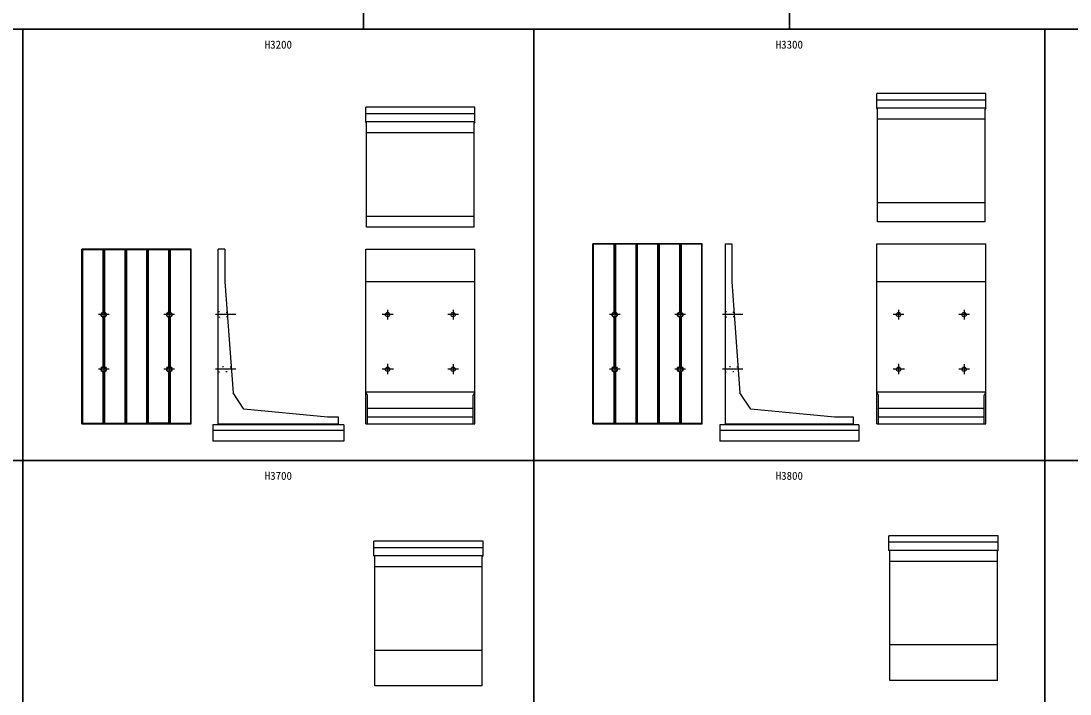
# Model space of a CAD drawing. Units: millimetres, scale not verified. Extents: x -67200 to 67200, y -23760 to 23760.
# Drawn here: x -40210 to -20994, y -13575 to -1245 of the extents above; entities that cross this region are included whole.
import ezdxf
from ezdxf.enums import TextEntityAlignment as Align

# ---------------------------------------------------------------- set-up
doc = ezdxf.new("R2010")
doc.units = ezdxf.units.MM
doc.header["$LTSCALE"] = 80
doc.linetypes.add('CHAIN1', pattern=[8, 5, -1, 1, -1])
doc.linetypes.add('DOTTED', pattern=[1.75, 0.25, -1.5])
for name, color, linetype, lineweight in [('0-0_CENTER', 7, 'CHAIN1', 25), ('0-4_HYO', 3, 'Continuous', 25), ('0-6_OUTLINE', 1, 'Continuous', 25), ('0-7_OUTLINE2', 4, 'DOTTED', 25), ('0-8_TXT', 7, 'Continuous', 25)]:
    doc.layers.add(name, color=color, linetype=linetype, lineweight=lineweight)
doc.styles.add('ＭＳ ゴシック', font='')
doc.styles.get('ＭＳ ゴシック').set_extended_font_data('MS Gothic')

msp = doc.modelspace()

# ---------------------------------------------------------------- linework, layer by layer
at = {"layer": '0-0_CENTER'}
for p, q in [((-38595.31, -6624.87), (-38792.75, -6624.87)), ((-38695.07, -6540.84), (-38695.07, -6713.34)), ((-37395.31, -6624.87), (-37592.75, -6624.87)), ((-37495.07, -6540.84), (-37495.07, -6713.34)), ((-36274.96, -6624.87), (-36644.15, -6624.87)), ((-33395.27, -6624.87), (-33593.51, -6624.87)), ((-33495.07, -6534.66), (-33495.07, -6712.35)), ((-32195.27, -6624.87), (-32393.51, -6624.87)), ((-32295.07, -6534.66), (-32295.07, -6712.35)), ((-29235.31, -6624.87), (-29432.75, -6624.87)), ((-29335.07, -6540.84), (-29335.07, -6713.34)), ((-28035.31, -6624.87), (-28232.75, -6624.87)), ((-28135.07, -6540.84), (-28135.07, -6713.34)), ((-26989.96, -6624.87), (-27359.15, -6624.87)), ((-24035.27, -6624.87), (-24233.51, -6624.87)), ((-24135.07, -6534.66), (-24135.07, -6712.35)), ((-22835.27, -6624.87), (-23033.51, -6624.87)), ((-22935.07, -6534.66), (-22935.07, -6712.35)), ((-38595.31, -7624.87), (-38792.75, -7624.87)), ((-38695.07, -7533.56), (-38695.07, -7727.89)), ((-37395.31, -7624.87), (-37592.75, -7624.87)), ((-37495.07, -7540.84), (-37495.07, -7713.34)), ((-36274.96, -7624.87), (-36644.15, -7624.87)), ((-33387.95, -7624.87), (-33596.47, -7624.87)), ((-33495.07, -7525.85), (-33495.07, -7712.35)), ((-32195.47, -7624.87), (-32393.71, -7624.87)), ((-32295.27, -7534.66), (-32295.27, -7712.35)), ((-29235.31, -7624.87), (-29432.75, -7624.87)), ((-29335.07, -7533.56), (-29335.07, -7727.89)), ((-28035.31, -7624.87), (-28232.75, -7624.87)), ((-28135.07, -7540.84), (-28135.07, -7713.34)), ((-26989.96, -7624.87), (-27359.15, -7624.87)), ((-24027.95, -7624.87), (-24236.47, -7624.87)), ((-24135.07, -7525.85), (-24135.07, -7712.35)), ((-22835.47, -7624.87), (-23033.71, -7624.87)), ((-22935.27, -7534.66), (-22935.27, -7712.35))]:
    msp.add_line(p, q, dxfattribs=at)
at = {"layer": '0-4_HYO'}
for points in [[(-41735.07, -1394.87), (-33935.07, -1394.87), (-33935.07, 5305.13), (-41735.07, 5305.13)], [(-33935.07, -1394.87), (-26135.07, -1394.87), (-26135.07, 5305.13), (-33935.07, 5305.13)], [(-26135.07, -1394.87), (-18335.07, -1394.87), (-18335.07, 5305.13), (-26135.07, 5305.13)], [(-49535.07, -9294.87), (-40175.07, -9294.87), (-40175.07, -1394.87), (-49535.07, -1394.87)], [(-40175.07, -9294.87), (-30815.07, -9294.87), (-30815.07, -1394.87), (-40175.07, -1394.87)], [(-30815.07, -9294.87), (-21455.07, -9294.87), (-21455.07, -1394.87), (-30815.07, -1394.87)], [(-21455.07, -9294.87), (-12095.07, -9294.87), (-12095.07, -1394.87), (-21455.07, -1394.87)], [(-49535.07, -18194.87), (-40175.07, -18194.87), (-40175.07, -9294.87), (-49535.07, -9294.87)], [(-40175.07, -18194.87), (-30815.07, -18194.87), (-30815.07, -9294.87), (-40175.07, -9294.87)], [(-30815.07, -18194.87), (-21455.07, -18194.87), (-21455.07, -9294.87), (-30815.07, -9294.87)], [(-21455.07, -18194.87), (-12095.07, -18194.87), (-12095.07, -9294.87), (-21455.07, -9294.87)]]:
    msp.add_lwpolyline(points, close=True, dxfattribs=at)
at = {"layer": '0-6_OUTLINE'}
for p, q in [((-22535.07, -2574.87), (-24535.07, -2574.87)), ((-22535.07, -2844.87), (-22535.07, -2574.87)), ((-31895.07, -2824.87), (-33895.07, -2824.87)), ((-31895.07, -3094.87), (-31895.07, -2824.87)), ((-22535.07, -2694.87), (-24535.07, -2694.87)), ((-22535.07, -2844.87), (-24535.07, -2844.87)), ((-22535.07, -2844.87), (-22550.07, -2859.87)), ((-22550.07, -4924.87), (-22550.07, -2859.87)), ((-31895.07, -2944.87), (-33895.07, -2944.87)), ((-22550.07, -3044.87), (-24520.07, -3044.87)), ((-31895.07, -3094.87), (-33895.07, -3094.87)), ((-31895.07, -3094.87), (-31910.07, -3109.87)), ((-31910.07, -5024.87), (-31910.07, -3109.87)), ((-31910.07, -3294.87), (-33880.07, -3294.87)), ((-22550.07, -4574.87), (-24520.07, -4574.87)), ((-31910.07, -4824.87), (-33880.07, -4824.87)), ((-22550.07, -4924.87), (-24520.07, -4924.87)), ((-31910.07, -5024.87), (-33880.07, -5024.87)), ((-29735.07, -8624.87), (-29735.07, -5324.87)), ((-27735.07, -5324.87), (-29735.07, -5324.87)), ((-29726.07, -5324.87), (-29726.07, -8609.87)), ((-29350.07, -5334.87), (-29726.07, -5334.87)), ((-29345.07, -5324.87), (-29350.07, -5334.87)), ((-29350.07, -5334.87), (-29350.07, -6577.17)), ((-29345.07, -5324.87), (-29345.07, -6575.88)), ((-29320.07, -5334.87), (-29325.07, -5324.87)), ((-29325.07, -5324.87), (-29325.07, -6575.88)), ((-29320.07, -5334.87), (-29320.07, -6577.17)), ((-28950.07, -5334.87), (-29320.07, -5334.87)), ((-28945.07, -5324.87), (-28950.07, -5334.87)), ((-28950.07, -5334.87), (-28950.07, -8609.87)), ((-28945.07, -5324.87), (-28945.07, -8624.87)), ((-28920.07, -5334.87), (-28925.07, -5324.87)), ((-28925.07, -5324.87), (-28925.07, -8624.87)), ((-28920.07, -5334.87), (-28920.07, -8609.87)), ((-28550.07, -5334.87), (-28920.07, -5334.87)), ((-28545.07, -5324.87), (-28550.07, -5334.87)), ((-28550.07, -5334.87), (-28550.07, -8609.87)), ((-28545.07, -5324.87), (-28545.07, -8624.87)), ((-28520.07, -5334.87), (-28525.07, -5324.87)), ((-28525.07, -5324.87), (-28525.07, -8624.87)), ((-28520.07, -5334.87), (-28520.07, -8609.87)), ((-28150.07, -5334.87), (-28520.07, -5334.87)), ((-28145.07, -5324.87), (-28150.07, -5334.87)), ((-28150.07, -5334.87), (-28150.07, -6577.17)), ((-28145.07, -5324.87), (-28145.07, -6575.88)), ((-28120.07, -5334.87), (-28125.07, -5324.87)), ((-28125.07, -5324.87), (-28125.07, -6575.88)), ((-28120.07, -5334.87), (-28120.07, -6577.17)), ((-27744.07, -5334.87), (-28120.07, -5334.87)), ((-27744.07, -5324.87), (-27744.07, -8609.87)), ((-27735.07, -8624.87), (-27735.07, -5324.87)), ((-27310.07, -5324.87), (-27310.07, -8644.87)), ((-27310.07, -5324.87), (-27190.07, -5324.87)), ((-27190.07, -5324.87), (-27190.07, -6024.87)), ((-24535.07, -5324.87), (-22535.07, -5324.87)), ((-24535.07, -8624.87), (-24535.07, -5324.87)), ((-22535.07, -8624.87), (-22535.07, -5324.87)), ((-37095.07, -5424.87), (-39095.07, -5424.87)), ((-39095.07, -8624.87), (-39095.07, -5424.87)), ((-39086.07, -5424.87), (-39086.07, -8609.87)), ((-38710.07, -5434.87), (-39086.07, -5434.87)), ((-38705.07, -5424.87), (-38705.07, -6575.88)), ((-38685.07, -5424.87), (-38685.07, -6575.88)), ((-38680.07, -5434.87), (-38685.07, -5424.87)), ((-38305.07, -5424.87), (-38305.07, -8624.87)), ((-38285.07, -5424.87), (-38285.07, -8624.87)), ((-38280.07, -5434.87), (-38285.07, -5424.87)), ((-37905.07, -5424.87), (-37905.07, -8624.87)), ((-37885.07, -5424.87), (-37885.07, -8624.87)), ((-37880.07, -5434.87), (-37885.07, -5424.87)), ((-37505.07, -5424.87), (-37505.07, -6575.88)), ((-37485.07, -5424.87), (-37485.07, -6575.88)), ((-37480.07, -5434.87), (-37485.07, -5424.87)), ((-37480.07, -5434.87), (-37480.07, -6577.17)), ((-37104.07, -5434.87), (-37480.07, -5434.87)), ((-37104.07, -5424.87), (-37104.07, -8609.87)), ((-37095.07, -8624.87), (-37095.07, -5424.87)), ((-36475.07, -5424.87), (-36595.07, -5424.87)), ((-36595.07, -8644.87), (-36595.07, -5424.87)), ((-36475.07, -5424.87), (-36475.07, -6024.87)), ((-33895.07, -5424.87), (-31895.07, -5424.87)), ((-33895.07, -8624.87), (-33895.07, -5424.87)), ((-31895.07, -8624.87), (-31895.07, -5424.87)), ((-36475.07, -6024.87), (-36325.07, -8054.87)), ((-31895.07, -6024.87), (-33895.07, -6024.87)), ((-27190.07, -6024.87), (-27040.07, -8054.87)), ((-22535.07, -6024.87), (-24535.07, -6024.87)), ((-38710.07, -6672.57), (-38710.07, -7577.17)), ((-38705.07, -6673.86), (-38705.07, -7575.88)), ((-38685.07, -6673.86), (-38685.07, -7575.88)), ((-38680.07, -6672.57), (-38680.07, -7577.17)), ((-37510.07, -6672.57), (-37510.07, -7577.17)), ((-37505.07, -6673.86), (-37505.07, -7575.88)), ((-37485.07, -6673.86), (-37485.07, -7575.88)), ((-37480.07, -6672.57), (-37480.07, -7577.17)), ((-29350.07, -6672.57), (-29350.07, -7577.17)), ((-29345.07, -6673.86), (-29345.07, -7575.88)), ((-29325.07, -6673.86), (-29325.07, -7575.88)), ((-29320.07, -6672.57), (-29320.07, -7577.17)), ((-28150.07, -6672.57), (-28150.07, -7577.17)), ((-28145.07, -6673.86), (-28145.07, -7575.88)), ((-28125.07, -6673.86), (-28125.07, -7575.88)), ((-28120.07, -6672.57), (-28120.07, -7577.17)), ((-38710.07, -7672.57), (-38710.07, -8609.87)), ((-38705.07, -7673.86), (-38705.07, -8624.87)), ((-38685.07, -7673.86), (-38685.07, -8624.87)), ((-38680.07, -7672.57), (-38680.07, -8609.87)), ((-37510.07, -7672.57), (-37510.07, -8609.87)), ((-37505.07, -7673.86), (-37505.07, -8624.87)), ((-37485.07, -7673.86), (-37485.07, -8624.87)), ((-37480.07, -7672.57), (-37480.07, -8609.87)), ((-29350.07, -7672.57), (-29350.07, -8609.87)), ((-29345.07, -7673.86), (-29345.07, -8624.87)), ((-29325.07, -7673.86), (-29325.07, -8624.87)), ((-29320.07, -7672.57), (-29320.07, -8609.87)), ((-28150.07, -7672.57), (-28150.07, -8609.87)), ((-28145.07, -7673.86), (-28145.07, -8624.87)), ((-28125.07, -7673.86), (-28125.07, -8624.87)), ((-28120.07, -7672.57), (-28120.07, -8609.87)), ((-36125.07, -8354.87), (-36325.07, -8054.87)), ((-31895.07, -8044.87), (-33895.07, -8044.87)), ((-33865.07, -8099.87), (-33895.07, -8044.87)), ((-31895.07, -8044.87), (-31925.07, -8099.87)), ((-26840.07, -8354.87), (-27040.07, -8054.87)), ((-22535.07, -8044.87), (-24535.07, -8044.87)), ((-24505.07, -8099.87), (-24535.07, -8044.87)), ((-22535.07, -8044.87), (-22565.07, -8099.87)), ((-33865.07, -8624.87), (-33865.07, -8099.87)), ((-31925.07, -8624.87), (-31925.07, -8099.87)), ((-24505.07, -8624.87), (-24505.07, -8099.87)), ((-22565.07, -8624.87), (-22565.07, -8099.87)), ((-34595.07, -8504.87), (-36125.07, -8354.87)), ((-31925.07, -8344.87), (-33865.07, -8344.87)), ((-25310.07, -8504.87), (-26840.07, -8354.87)), ((-22565.07, -8344.87), (-24505.07, -8344.87)), ((-39095.07, -8609.87), (-38710.07, -8609.87)), ((-39095.07, -8624.87), (-37095.07, -8624.87)), ((-38705.07, -8624.87), (-38710.07, -8609.87)), ((-38685.07, -8624.87), (-38680.07, -8609.87)), ((-38680.07, -8609.87), (-38310.07, -8609.87)), ((-38305.07, -8624.87), (-38310.07, -8609.87)), ((-38285.07, -8624.87), (-38280.07, -8609.87)), ((-38280.07, -8609.87), (-37910.07, -8609.87)), ((-37910.07, -8609.87), (-37905.07, -8624.87)), ((-37510.07, -8609.87), (-37505.07, -8624.87)), ((-37485.07, -8624.87), (-37480.07, -8609.87)), ((-37480.07, -8609.87), (-37095.07, -8609.87)), ((-36595.07, -8624.87), (-34395.07, -8624.87)), ((-34295.07, -8644.87), (-34295.07, -8944.87)), ((-33895.07, -8624.87), (-31895.07, -8624.87)), ((-31925.07, -8504.87), (-33865.07, -8504.87)), ((-29735.07, -8609.87), (-29350.07, -8609.87)), ((-29735.07, -8624.87), (-27735.07, -8624.87)), ((-29345.07, -8624.87), (-29350.07, -8609.87)), ((-29325.07, -8624.87), (-29320.07, -8609.87)), ((-29320.07, -8609.87), (-28950.07, -8609.87)), ((-28945.07, -8624.87), (-28950.07, -8609.87)), ((-28925.07, -8624.87), (-28920.07, -8609.87)), ((-28920.07, -8609.87), (-28550.07, -8609.87)), ((-28550.07, -8609.87), (-28545.07, -8624.87)), ((-28150.07, -8609.87), (-28145.07, -8624.87)), ((-28125.07, -8624.87), (-28120.07, -8609.87)), ((-28120.07, -8609.87), (-27735.07, -8609.87)), ((-27310.07, -8624.87), (-24960.07, -8624.87)), ((-24860.07, -8644.87), (-24860.07, -8944.87)), ((-24535.07, -8624.87), (-22535.07, -8624.87)), ((-22565.07, -8504.87), (-24505.07, -8504.87)), ((-34295.07, -8744.87), (-36695.07, -8744.87)), ((-24860.07, -8744.87), (-27410.07, -8744.87)), ((-34295.07, -8944.87), (-36695.07, -8944.87)), ((-24860.07, -8944.87), (-27410.07, -8944.87)), ((-22310.07, -10674.87), (-24310.07, -10674.87)), ((-22310.07, -10944.87), (-22310.07, -10674.87)), ((-31745.07, -10774.87), (-33745.07, -10774.87)), ((-31745.07, -10894.87), (-33745.07, -10894.87)), ((-31745.07, -11044.87), (-31745.07, -10774.87)), ((-22310.07, -10794.87), (-24310.07, -10794.87)), ((-22310.07, -10944.87), (-24310.07, -10944.87)), ((-22310.07, -10944.87), (-22325.07, -10959.87)), ((-31745.07, -11044.87), (-33745.07, -11044.87)), ((-31745.07, -11044.87), (-31760.07, -11059.87)), ((-31760.07, -13424.87), (-31760.07, -11059.87)), ((-22325.07, -11144.87), (-24295.07, -11144.87)), ((-22325.07, -13324.87), (-22325.07, -10959.87)), ((-31760.07, -11244.87), (-33730.07, -11244.87)), ((-22325.07, -12674.87), (-24295.07, -12674.87)), ((-31760.07, -12774.87), (-33730.07, -12774.87)), ((-31760.07, -13424.87), (-33730.07, -13424.87)), ((-22325.07, -13324.87), (-24295.07, -13324.87))]:
    msp.add_line(p, q, dxfattribs=at)
for points in [[(-24520.07, -4924.87), (-24520.07, -2859.87), (-24535.07, -2844.87), (-24535.07, -2574.87)], [(-33880.07, -5024.87), (-33880.07, -3109.87), (-33895.07, -3094.87), (-33895.07, -2824.87)], [(-38705.07, -5424.87), (-38710.07, -5434.87), (-38710.07, -6577.17)], [(-38310.07, -5434.87), (-38680.07, -5434.87), (-38680.07, -6577.17)], [(-38305.07, -5424.87), (-38310.07, -5434.87), (-38310.07, -8609.87)], [(-37910.07, -5434.87), (-38280.07, -5434.87), (-38280.07, -8609.87)], [(-37905.07, -5424.87), (-37910.07, -5434.87), (-37910.07, -8609.87)], [(-37510.07, -5434.87), (-37880.07, -5434.87), (-37880.07, -8609.87)], [(-37505.07, -5424.87), (-37510.07, -5434.87), (-37510.07, -6577.17)], [(-37510.07, -8609.87), (-37880.07, -8609.87), (-37885.07, -8624.87)], [(-34295.07, -8644.87), (-36695.07, -8644.87), (-36695.07, -8944.87)], [(-34395.07, -8644.87), (-34395.07, -8504.87), (-34595.07, -8504.87)], [(-28150.07, -8609.87), (-28520.07, -8609.87), (-28525.07, -8624.87)], [(-24860.07, -8644.87), (-27410.07, -8644.87), (-27410.07, -8944.87)], [(-24960.07, -8644.87), (-24960.07, -8504.87), (-25310.07, -8504.87)], [(-24295.07, -13324.87), (-24295.07, -10959.87), (-24310.07, -10944.87), (-24310.07, -10674.87)], [(-33730.07, -13424.87), (-33730.07, -11059.87), (-33745.07, -11044.87), (-33745.07, -10774.87)]]:
    msp.add_lwpolyline(points, dxfattribs=at)
for centre, radius in [((-38695.07, -6624.87), 50), ((-38695.07, -6624.87), 40), ((-37495.07, -6624.87), 50), ((-37495.07, -6624.87), 40), ((-33495.07, -6624.87), 40), ((-32295.07, -6624.87), 40), ((-29335.07, -6624.87), 50), ((-29335.07, -6624.87), 40), ((-28135.07, -6624.87), 50), ((-28135.07, -6624.87), 40), ((-24135.07, -6624.87), 40), ((-22935.07, -6624.87), 40), ((-38695.07, -7624.87), 50), ((-38695.07, -7624.87), 40), ((-37495.07, -7624.87), 50), ((-37495.07, -7624.87), 40), ((-33495.07, -7624.87), 40), ((-32295.27, -7624.87), 40), ((-29335.07, -7624.87), 50), ((-29335.07, -7624.87), 40), ((-28135.07, -7624.87), 50), ((-28135.07, -7624.87), 40), ((-24135.07, -7624.87), 40), ((-22935.27, -7624.87), 40)]:
    msp.add_circle(centre, radius, dxfattribs=at)
at = {"layer": '0-7_OUTLINE2'}
for p, q in [((-36427.78, -6664.87), (-36595.07, -6674.87)), ((-36433.69, -6584.87), (-36586.07, -6574.87)), ((-27142.78, -6664.87), (-27310.07, -6674.87)), ((-27148.69, -6584.87), (-27301.07, -6574.87)), ((-36359.8, -7584.87), (-36595.07, -7574.87)), ((-36595.07, -7674.87), (-36353.89, -7664.87)), ((-27074.8, -7584.87), (-27310.07, -7574.87)), ((-27310.07, -7674.87), (-27068.89, -7664.87))]:
    msp.add_line(p, q, dxfattribs=at)

# ---------------------------------------------------------------- texts
at = {"layer": '0-8_TXT', "style": 'ＭＳ ゴシック'}
for s, p in [('H3200', (-35745.07, -1794.87)), ('H3300', (-26385.07, -1794.87)), ('H3700', (-35745.07, -9694.87)), ('H3800', (-26385.07, -9694.87))]:
    msp.add_text(s, height=146.6, dxfattribs=at).set_placement(p, align=Align.BOTTOM_LEFT)

doc.saveas('drawing.dxf')
